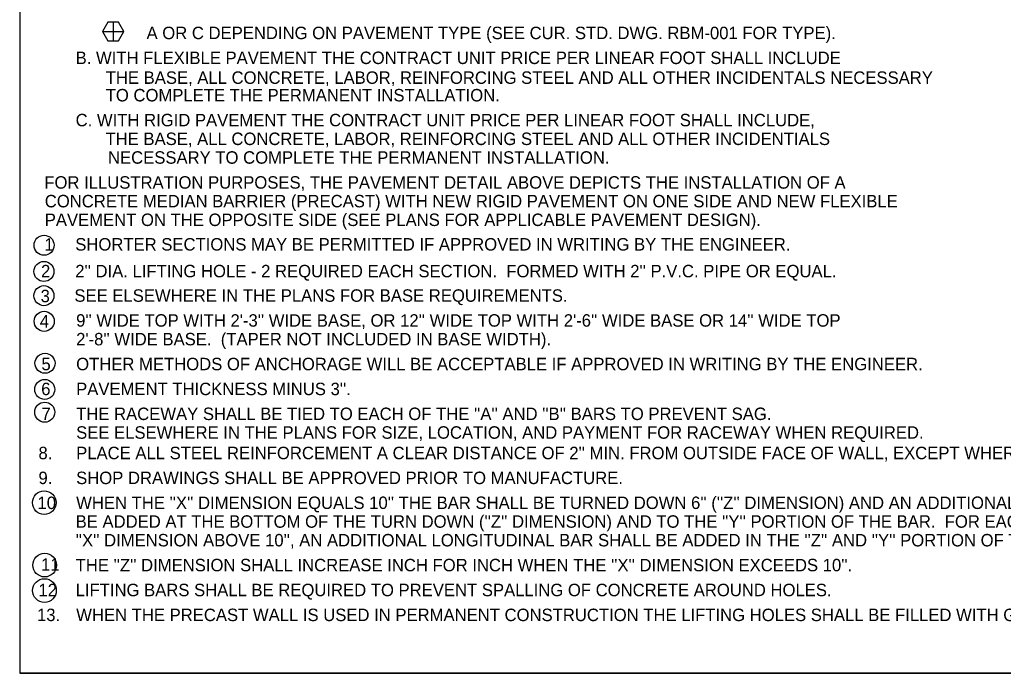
# Model space of a CAD drawing. Extents: x 1007 to 1035.5, y 1000.5 to 1021.5.
# Drawn here: x 1007 to 1022.8, y 1000.5 to 1011 of the extents above; entities that cross this region are included whole.
import ezdxf

# ---------------------------------------------------------------- set-up
doc = ezdxf.new("R2010")
doc.units = 0
for name, color, linetype in [('Level 1', 7, 'Continuous'), ('Level 10', 7, 'Continuous'), ('Level 11', 7, 'Continuous')]:
    doc.layers.add(name, color=color, linetype=linetype)

msp = doc.modelspace()

# ---------------------------------------------------------------- linework, layer by layer
at = {"layer": 'Level 1'}
for p, q in [((1008.5, 1010.961), (1008.5, 1010.663)), ((1008.329, 1010.812), (1008.672, 1010.812))]:
    msp.add_line(p, q, dxfattribs=at)
msp.add_lwpolyline([(1008.414, 1010.663), (1008.586, 1010.663), (1008.672, 1010.812), (1008.586, 1010.961), (1008.414, 1010.961), (1008.329, 1010.812)], close=True, dxfattribs=at)
for centre, radius in [((1007.392, 1007.377), 0.161), ((1007.39, 1006.956), 0.161), ((1007.39, 1006.567), 0.161), ((1007.394, 1006.155), 0.161), ((1007.407, 1005.481), 0.161), ((1007.402, 1005.061), 0.161), ((1007.402, 1004.695), 0.161), ((1007.395, 1003.242), 0.19), ((1007.401, 1002.239), 0.19), ((1007.398, 1001.83), 0.19)]:
    msp.add_circle(centre, radius, dxfattribs=at)
at = {"layer": 'Level 10'}
for p in [(1007, 1021.5), (1035.5, 1000.5)]:
    msp.add_line(p, (1007, 1000.5), dxfattribs=at)
at = {"layer": 'Level 11'}
msp.add_lwpolyline([(1007, 1000.5), (1035.5, 1000.5), (1035.5, 1021.5), (1007, 1021.5)], close=True, dxfattribs=at)

# ---------------------------------------------------------------- texts
at = {"layer": 'Level 1'}
for s, p in [('A OR C DEPENDING ON PAVEMENT TYPE (SEE CUR. STD. DWG. RBM-001 FOR TYPE).', (1009.038, 1010.688)), ('B. WITH FLEXIBLE PAVEMENT THE CONTRACT UNIT PRICE PER LINEAR FOOT SHALL INCLUDE', (1007.899, 1010.288)), ('THE BASE, ALL CONCRETE, LABOR, REINFORCING STEEL AND ALL OTHER INCIDENTALS NECESSARY', (1008.382, 1009.97)), ('TO COMPLETE THE PERMANENT INSTALLATION.', (1008.382, 1009.688)), ('C. WITH RIGID PAVEMENT THE CONTRACT UNIT PRICE PER LINEAR FOOT SHALL INCLUDE,', (1007.899, 1009.288)), ('THE BASE, ALL CONCRETE, LABOR, REINFORCING STEEL AND ALL OTHER INCIDENTIALS', (1008.379, 1008.987)), ('NECESSARY TO COMPLETE THE PERMANENT INSTALLATION.', (1008.419, 1008.687)), ('FOR ILLUSTRATION PURPOSES, THE PAVEMENT DETAIL ABOVE DEPICTS THE INSTALLATION OF A', (1007.396, 1008.286)), ('CONCRETE MEDIAN BARRIER (PRECAST) WITH NEW RIGID PAVEMENT ON ONE SIDE AND NEW FLEXIBLE', (1007.403, 1007.986)), ('PAVEMENT ON THE OPPOSITE SIDE (SEE PLANS FOR APPLICABLE PAVEMENT DESIGN).', (1007.403, 1007.686)), ('1', (1007.396, 1007.288)), ('SHORTER SECTIONS MAY BE PERMITTED IF APPROVED IN WRITING BY THE ENGINEER.', (1007.893, 1007.292)), ('2', (1007.343, 1006.862)), ("2'' DIA. LIFTING HOLE - 2 REQUIRED EACH SECTION.  FORMED WITH 2'' P.V.C. PIPE OR EQUAL.", (1007.893, 1006.862)), ('3', (1007.336, 1006.462)), ('SEE ELSEWHERE IN THE PLANS FOR BASE REQUIREMENTS.', (1007.879, 1006.469)), ('4', (1007.322, 1006.055)), ("9'' WIDE TOP WITH 2'-3'' WIDE BASE, OR 12'' WIDE TOP WITH 2'-6'' WIDE BASE OR 14'' WIDE TOP", (1007.907, 1006.069)), ("2'-8'' WIDE BASE.  (TAPER NOT INCLUDED IN BASE WIDTH).", (1007.907, 1005.769)), ('5', (1007.35, 1005.369)), ('OTHER METHODS OF ANCHORAGE WILL BE ACCEPTABLE IF APPROVED IN WRITING BY THE ENGINEER.', (1007.907, 1005.369)), ('6', (1007.346, 1004.969)), ("PAVEMENT THICKNESS MINUS 3''.", (1007.907, 1004.969)), ('7', (1007.35, 1004.569)), ("THE RACEWAY SHALL BE TIED TO EACH OF THE ''A'' AND ''B'' BARS TO PREVENT SAG.", (1007.907, 1004.569)), ('SEE ELSEWHERE IN THE PLANS FOR SIZE, LOCATION, AND PAYMENT FOR RACEWAY WHEN REQUIRED.', (1007.907, 1004.269)), ('8.', (1007.302, 1003.94)), ("PLACE ALL STEEL REINFORCEMENT A CLEAR DISTANCE OF 2'' MIN. FROM OUTSIDE FACE OF WALL, EXCEPT WHERE SHOWN OTHERWISE.", (1007.907, 1003.94)), ('9.', (1007.302, 1003.54)), ('SHOP DRAWINGS SHALL BE APPROVED PRIOR TO MANUFACTURE.', (1007.907, 1003.54)), ('10', (1007.286, 1003.139)), ("WHEN THE ''X'' DIMENSION EQUALS 10'' THE BAR SHALL BE TURNED DOWN 6'' (''Z'' DIMENSION) AND AN ADDITIONAL LONGITUDINAL BAR SHALL ", (1007.907, 1003.14)), ("BE ADDED AT THE BOTTOM OF THE TURN DOWN (''Z'' DIMENSION) AND TO THE ''Y'' PORTION OF THE BAR.  FOR EACH 6'' INCREMENT OF THE", (1007.899, 1002.839)), ("''X'' DIMENSION ABOVE 10'', AN ADDITIONAL LONGITUDINAL BAR SHALL BE ADDED IN THE ''Z'' AND ''Y'' PORTION OF THE BAR.", (1007.899, 1002.539)), ('11', (1007.343, 1002.147)), ("THE ''Z'' DIMENSION SHALL INCREASE INCH FOR INCH WHEN THE ''X'' DIMENSION EXCEEDS 10''.", (1007.899, 1002.139)), ('12', (1007.302, 1001.739)), ('LIFTING BARS SHALL BE REQUIRED TO PREVENT SPALLING OF CONCRETE AROUND HOLES.', (1007.899, 1001.739)), ('13.', (1007.278, 1001.339)), ('WHEN THE PRECAST WALL IS USED IN PERMANENT CONSTRUCTION THE LIFTING HOLES SHALL BE FILLED WITH GROUT.', (1007.908, 1001.339))]:
    msp.add_text(s, height=0.2, dxfattribs=at).set_placement(p)

doc.saveas('drawing.dxf')
